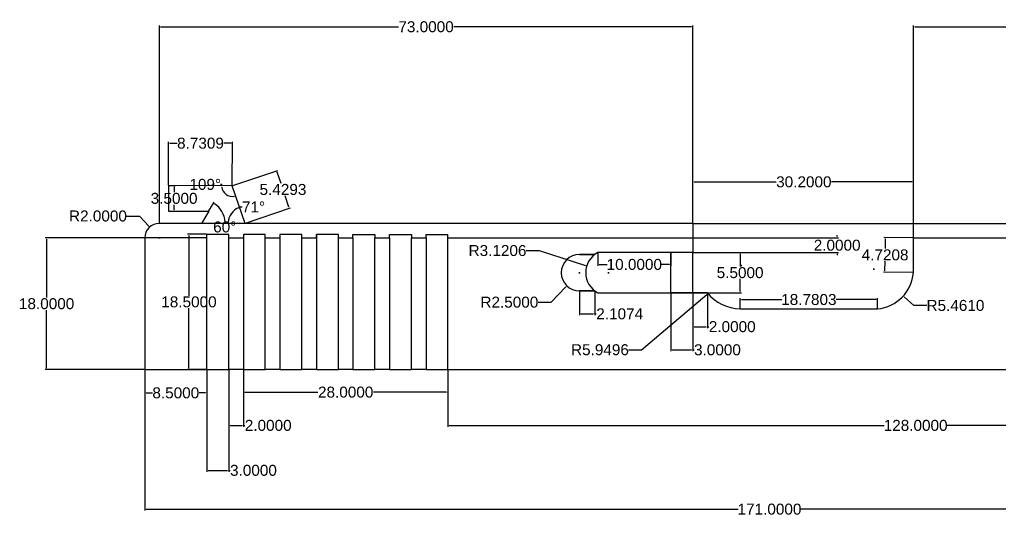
# Model space of a CAD drawing. Header units: inches. Extents: x 69 to 282, y 22 to 90.
# Drawn here: x 69.1 to 203.2, y 21.6 to 89.6 of the extents above; entities that cross this region are included whole.
import ezdxf

# ---------------------------------------------------------------- set-up
doc = ezdxf.new("R2010")
doc.units = ezdxf.units.IN
doc.header["$MEASUREMENT"] = 0
for name, color, linetype in [('Layer3', 160, 'Continuous'), ('Mesurements', 254, 'Continuous'), ('Slide', 150, 'Continuous')]:
    doc.layers.add(name, color=color, linetype=linetype)
doc.styles.get("Standard").update_dxf_attribs({"font": 'arial.ttf'})
doc.dimstyles.get("Standard").update_dxf_attribs({"dimtxt": 1.5, "dimasz": 0.18, "dimexe": 0.18, "dimexo": 0.0625, "dimgap": 0.09, "dimtad": 0, "dimtih": 1, "dimtoh": 1, "dimdec": 4, "dimzin": 0, "dimdsep": 46, "dimtxsty": 'Standard', "dimcen": 0.09, "dimadec": 0, "dimazin": 0, "dimtfac": 1, "dimtdec": 4, "dimtofl": 0, "dimtmove": 0, "dimatfit": 3, "dimfxl": 1, "dimtolj": 1, "dimtzin": 0, "dimarcsym": 0})

# ---------------------------------------------------------------- blocks, each defined once
blk = doc.blocks.new('*D46')
at = {"layer": 'Defpoints', "color": 0, "transparency": 16777216}
for p in [(86.21, 41.71), (257.21, 41.71), (257.21, 22.6)]:
    blk.add_point(p, dxfattribs=at)
at = {"layer": 'Mesurements', "color": 0, "lineweight": -2, "transparency": 16777216}
for p, q in [((86.21, 41.64), (86.21, 22.42)), ((257.21, 41.64), (257.21, 22.42)), ((86.39, 22.6), (167.42, 22.6)), ((257.03, 22.6), (176.01, 22.6))]:
    blk.add_line(p, q, dxfattribs=at)
at = {"layer": 'Mesurements', "color": 0, "transparency": 16777216}
for points in [[(86.39, 22.63), (86.39, 22.57), (86.21, 22.6)], [(257.03, 22.63), (257.03, 22.57), (257.21, 22.6)]]:
    blk.add_solid(points, dxfattribs=at)
at = {"layer": 'Mesurements', "color": 0, "transparency": 16777216, "insert": (171.71, 22.6), "char_height": 1.5, "attachment_point": 5}
blk.add_mtext('\\A1;171.0000', dxfattribs=at)
blk = doc.blocks.new('*D47')
at = {"layer": 'Defpoints', "color": 0, "transparency": 16777216}
for p in [(86.21, 59.71), (72.78, 41.71), (86.21, 41.71)]:
    blk.add_point(p, dxfattribs=at)
at = {"layer": 'Mesurements', "color": 0, "lineweight": -2, "transparency": 16777216}
for p, q in [((86.15, 59.71), (72.6, 59.71)), ((72.78, 59.53), (72.78, 51.56)), ((72.78, 41.89), (72.78, 49.85)), ((86.15, 41.71), (72.6, 41.71))]:
    blk.add_line(p, q, dxfattribs=at)
at = {"layer": 'Mesurements', "color": 0, "transparency": 16777216}
for points in [[(72.75, 59.53), (72.81, 59.53), (72.78, 59.71)], [(72.75, 41.89), (72.81, 41.89), (72.78, 41.71)]]:
    blk.add_solid(points, dxfattribs=at)
at = {"layer": 'Mesurements', "color": 0, "transparency": 16777216, "insert": (72.78, 50.71), "char_height": 1.5, "attachment_point": 5}
blk.add_mtext('\\A1;18.0000', dxfattribs=at)
blk = doc.blocks.new('*D48')
at = {"layer": 'Defpoints', "color": 0, "transparency": 16777216}
for p in [(94.71, 60.21), (92.26, 41.71), (94.71, 41.71)]:
    blk.add_point(p, dxfattribs=at)
at = {"layer": 'Mesurements', "color": 0, "lineweight": -2, "transparency": 16777216}
for p, q in [((94.65, 60.21), (92.08, 60.21)), ((92.26, 60.03), (92.26, 51.81)), ((92.26, 41.89), (92.26, 50.1)), ((94.65, 41.71), (92.08, 41.71))]:
    blk.add_line(p, q, dxfattribs=at)
at = {"layer": 'Mesurements', "color": 0, "transparency": 16777216}
for points in [[(92.23, 60.03), (92.29, 60.03), (92.26, 60.21)], [(92.23, 41.89), (92.29, 41.89), (92.26, 41.71)]]:
    blk.add_solid(points, dxfattribs=at)
at = {"layer": 'Mesurements', "color": 0, "transparency": 16777216, "insert": (92.26, 50.96), "char_height": 1.5, "attachment_point": 5}
blk.add_mtext('\\A1;18.5000', dxfattribs=at)
blk = doc.blocks.new('*D49')
at = {"layer": 'Defpoints', "color": 0, "transparency": 16777216}
for p in [(86.21, 41.71), (94.71, 41.71), (94.71, 38.51)]:
    blk.add_point(p, dxfattribs=at)
at = {"layer": 'Mesurements', "color": 0, "lineweight": -2, "transparency": 16777216}
for p, q in [((86.21, 41.64), (86.21, 38.33)), ((94.71, 41.64), (94.71, 38.33)), ((86.39, 38.51), (87.26, 38.51)), ((94.53, 38.51), (93.66, 38.51))]:
    blk.add_line(p, q, dxfattribs=at)
at = {"layer": 'Mesurements', "color": 0, "transparency": 16777216}
for points in [[(86.39, 38.54), (86.39, 38.48), (86.21, 38.51)], [(94.53, 38.54), (94.53, 38.48), (94.71, 38.51)]]:
    blk.add_solid(points, dxfattribs=at)
at = {"layer": 'Mesurements', "color": 0, "transparency": 16777216, "insert": (90.46, 38.51), "char_height": 1.5, "attachment_point": 5}
blk.add_mtext('\\A1;8.5000', dxfattribs=at)
blk = doc.blocks.new('*D50')
at = {"layer": 'Defpoints', "color": 0, "transparency": 16777216}
for p in [(94.71, 41.71), (97.71, 41.71), (97.71, 27.91)]:
    blk.add_point(p, dxfattribs=at)
at = {"layer": 'Mesurements', "color": 0, "lineweight": -2, "transparency": 16777216}
for p, q in [((94.71, 41.64), (94.71, 27.73)), ((97.71, 41.64), (97.71, 27.73)), ((94.89, 27.91), (97.53, 27.91)), ((97.71, 27.91), (97.89, 27.91))]:
    blk.add_line(p, q, dxfattribs=at)
at = {"layer": 'Mesurements', "color": 0, "transparency": 16777216}
for points in [[(94.89, 27.94), (94.89, 27.88), (94.71, 27.91)], [(97.53, 27.94), (97.53, 27.88), (97.71, 27.91)]]:
    blk.add_solid(points, dxfattribs=at)
at = {"layer": 'Mesurements', "color": 0, "transparency": 16777216, "insert": (101.09, 27.91), "char_height": 1.5, "attachment_point": 5}
blk.add_mtext('\\A1;3.0000', dxfattribs=at)
blk = doc.blocks.new('*D51')
at = {"layer": 'Defpoints', "color": 0, "transparency": 16777216}
for p in [(97.71, 41.71), (99.71, 41.71), (99.71, 34.06)]:
    blk.add_point(p, dxfattribs=at)
at = {"layer": 'Mesurements', "color": 0, "lineweight": -2, "transparency": 16777216}
for p, q in [((97.71, 41.64), (97.71, 33.88)), ((99.71, 41.64), (99.71, 33.88)), ((97.89, 34.06), (99.53, 34.06)), ((99.71, 34.06), (99.89, 34.06))]:
    blk.add_line(p, q, dxfattribs=at)
at = {"layer": 'Mesurements', "color": 0, "transparency": 16777216}
for points in [[(97.89, 34.09), (97.89, 34.03), (97.71, 34.06)], [(99.53, 34.09), (99.53, 34.03), (99.71, 34.06)]]:
    blk.add_solid(points, dxfattribs=at)
at = {"layer": 'Mesurements', "color": 0, "transparency": 16777216, "insert": (103.11, 34.06), "char_height": 1.5, "attachment_point": 5}
blk.add_mtext('\\A1;2.0000', dxfattribs=at)
blk = doc.blocks.new('*D52')
at = {"layer": 'Defpoints', "color": 0, "transparency": 16777216}
for p in [(99.71, 41.71), (127.71, 41.71), (127.71, 38.61)]:
    blk.add_point(p, dxfattribs=at)
at = {"layer": 'Mesurements', "color": 0, "lineweight": -2, "transparency": 16777216}
for p, q in [((99.71, 41.64), (99.71, 38.43)), ((127.71, 41.64), (127.71, 38.43)), ((99.89, 38.61), (109.92, 38.61)), ((127.53, 38.61), (117.51, 38.61))]:
    blk.add_line(p, q, dxfattribs=at)
at = {"layer": 'Mesurements', "color": 0, "transparency": 16777216}
for points in [[(99.89, 38.64), (99.89, 38.58), (99.71, 38.61)], [(127.53, 38.64), (127.53, 38.58), (127.71, 38.61)]]:
    blk.add_solid(points, dxfattribs=at)
at = {"layer": 'Mesurements', "color": 0, "transparency": 16777216, "insert": (113.71, 38.61), "char_height": 1.5, "attachment_point": 5}
blk.add_mtext('\\A1;28.0000', dxfattribs=at)
blk = doc.blocks.new('*D53')
at = {"layer": 'Defpoints', "color": 0, "transparency": 16777216}
for p in [(127.71, 41.71), (255.71, 41.71), (255.71, 34.06)]:
    blk.add_point(p, dxfattribs=at)
at = {"layer": 'Mesurements', "color": 0, "lineweight": -2, "transparency": 16777216}
for p, q in [((127.71, 41.64), (127.71, 33.88)), ((255.71, 41.64), (255.71, 33.88)), ((127.89, 34.06), (187.42, 34.06)), ((255.53, 34.06), (196.01, 34.06))]:
    blk.add_line(p, q, dxfattribs=at)
at = {"layer": 'Mesurements', "color": 0, "transparency": 16777216}
for points in [[(127.89, 34.09), (127.89, 34.03), (127.71, 34.06)], [(255.53, 34.09), (255.53, 34.03), (255.71, 34.06)]]:
    blk.add_solid(points, dxfattribs=at)
at = {"layer": 'Mesurements', "color": 0, "transparency": 16777216, "insert": (191.71, 34.06), "char_height": 1.5, "attachment_point": 5}
blk.add_mtext('\\A1;128.0000', dxfattribs=at)
blk = doc.blocks.new('*D54')
at = {"layer": 'Defpoints', "color": 0, "transparency": 16777216}
for p in [(86.87, 61.19), (88.21, 59.71)]:
    blk.add_point(p, dxfattribs=at)
at = {"layer": 'Mesurements', "color": 0, "lineweight": -2, "transparency": 16777216}
for p, q in [((83.73, 62.71), (85.51, 62.71)), ((85.51, 62.71), (86.75, 61.33)), ((88.12, 59.71), (88.3, 59.71)), ((88.21, 59.62), (88.21, 59.8))]:
    blk.add_line(p, q, dxfattribs=at)
at = {"layer": 'Mesurements', "color": 0, "transparency": 16777216}
blk.add_solid([(86.78, 61.35), (86.73, 61.31), (86.87, 61.19)], dxfattribs=at)
at = {"layer": 'Mesurements', "color": 0, "transparency": 16777216, "insert": (79.81, 62.71), "char_height": 1.5, "attachment_point": 5}
blk.add_mtext('\\A1;R2.0000', dxfattribs=at)
blk = doc.blocks.new('*D58')
at = {"layer": 'Defpoints', "color": 0, "transparency": 16777216}
for p in [(161.21, 88.6), (88.21, 61.71), (161.21, 61.71)]:
    blk.add_point(p, dxfattribs=at)
at = {"layer": 'Mesurements', "color": 0, "lineweight": -2, "transparency": 16777216}
for p, q in [((88.21, 61.77), (88.21, 88.78)), ((88.39, 88.6), (120.93, 88.6)), ((161.03, 88.6), (128.49, 88.6)), ((161.21, 61.77), (161.21, 88.78))]:
    blk.add_line(p, q, dxfattribs=at)
at = {"layer": 'Mesurements', "color": 0, "transparency": 16777216}
for points in [[(88.39, 88.63), (88.39, 88.57), (88.21, 88.6)], [(161.03, 88.63), (161.03, 88.57), (161.21, 88.6)]]:
    blk.add_solid(points, dxfattribs=at)
at = {"layer": 'Mesurements', "color": 0, "transparency": 16777216, "insert": (124.71, 88.6), "char_height": 1.5, "attachment_point": 5}
blk.add_mtext('\\A1;73.0000', dxfattribs=at)
blk = doc.blocks.new('*D59')
at = {"layer": 'Defpoints', "color": 0, "transparency": 16777216}
for p in [(191.41, 67.38), (161.21, 61.71), (191.41, 61.71)]:
    blk.add_point(p, dxfattribs=at)
at = {"layer": 'Mesurements', "color": 0, "lineweight": -2, "transparency": 16777216}
for p, q in [((161.21, 61.77), (161.21, 67.56)), ((161.39, 67.38), (172.63, 67.38)), ((191.23, 67.38), (180.2, 67.38)), ((191.41, 61.77), (191.41, 67.56))]:
    blk.add_line(p, q, dxfattribs=at)
at = {"layer": 'Mesurements', "color": 0, "transparency": 16777216}
for points in [[(161.39, 67.41), (161.39, 67.35), (161.21, 67.38)], [(191.23, 67.41), (191.23, 67.35), (191.41, 67.38)]]:
    blk.add_solid(points, dxfattribs=at)
at = {"layer": 'Mesurements', "color": 0, "transparency": 16777216, "insert": (176.41, 67.38), "char_height": 1.5, "attachment_point": 5}
blk.add_mtext('\\A1;30.2000', dxfattribs=at)
blk = doc.blocks.new('*D60')
at = {"layer": 'Defpoints', "color": 0, "transparency": 16777216}
for p in [(255.21, 88.6), (191.41, 61.71), (255.21, 61.71)]:
    blk.add_point(p, dxfattribs=at)
at = {"layer": 'Mesurements', "color": 0, "lineweight": -2, "transparency": 16777216}
for p, q in [((191.41, 61.77), (191.41, 88.78)), ((191.59, 88.6), (219.52, 88.6)), ((255.03, 88.6), (227.1, 88.6)), ((255.21, 61.77), (255.21, 88.78))]:
    blk.add_line(p, q, dxfattribs=at)
at = {"layer": 'Mesurements', "color": 0, "transparency": 16777216}
for points in [[(191.59, 88.63), (191.59, 88.57), (191.41, 88.6)], [(255.03, 88.63), (255.03, 88.57), (255.21, 88.6)]]:
    blk.add_solid(points, dxfattribs=at)
at = {"layer": 'Mesurements', "color": 0, "transparency": 16777216, "insert": (223.31, 88.6), "char_height": 1.5, "attachment_point": 5}
blk.add_mtext('\\A1;63.8000', dxfattribs=at)
blk = doc.blocks.new('*D64')
at = {"layer": 'Defpoints', "color": 0, "transparency": 16777216}
for p in [(89.46, 66.87), (89.46, 63.37), (90.23, 63.37)]:
    blk.add_point(p, dxfattribs=at)
at = {"layer": 'Mesurements', "color": 0, "lineweight": -2, "transparency": 16777216}
for p, q in [((89.52, 66.87), (90.41, 66.87)), ((90.23, 66.69), (90.23, 65.98)), ((89.52, 63.37), (90.41, 63.37)), ((90.23, 63.55), (90.23, 64.26))]:
    blk.add_line(p, q, dxfattribs=at)
at = {"layer": 'Mesurements', "color": 0, "transparency": 16777216}
for points in [[(90.2, 66.69), (90.26, 66.69), (90.23, 66.87)], [(90.2, 63.55), (90.26, 63.55), (90.23, 63.37)]]:
    blk.add_solid(points, dxfattribs=at)
at = {"layer": 'Mesurements', "color": 0, "transparency": 16777216, "insert": (90.23, 65.12), "char_height": 1.5, "attachment_point": 5}
blk.add_mtext('\\A1;3.5000', dxfattribs=at)
blk = doc.blocks.new('*D65')
at = {"layer": 'Defpoints', "color": 0, "transparency": 16777216}
for p in [(98.21, 72.66), (89.46, 66.87), (98.19, 66.85)]:
    blk.add_point(p, dxfattribs=at)
at = {"layer": 'Mesurements', "color": 0, "lineweight": -2, "transparency": 16777216}
for p, q in [((89.46, 66.93), (89.48, 72.87)), ((89.66, 72.69), (90.64, 72.68)), ((98.03, 72.66), (97.05, 72.67)), ((98.19, 66.91), (98.21, 72.84))]:
    blk.add_line(p, q, dxfattribs=at)
at = {"layer": 'Mesurements', "color": 0, "transparency": 16777216}
for points in [[(89.66, 72.72), (89.66, 72.66), (89.48, 72.69)], [(98.03, 72.69), (98.03, 72.63), (98.21, 72.66)]]:
    blk.add_solid(points, dxfattribs=at)
at = {"layer": 'Mesurements', "color": 0, "transparency": 16777216, "insert": (93.84, 72.67), "char_height": 1.5, "attachment_point": 5}
blk.add_mtext('\\A1;8.7309', dxfattribs=at)
blk = doc.blocks.new('*D66')
at = {"layer": 'Defpoints', "color": 0, "transparency": 16777216}
for p in [(104.26, 68.91), (98.19, 66.85), (99.94, 61.71)]:
    blk.add_point(p, dxfattribs=at)
at = {"layer": 'Mesurements', "color": 0, "lineweight": -2, "transparency": 16777216}
for p, q in [((98.25, 66.87), (104.43, 68.96)), ((104.31, 68.74), (104.84, 67.19)), ((105.94, 63.94), (105.42, 65.48)), ((100, 61.73), (106.17, 63.82))]:
    blk.add_line(p, q, dxfattribs=at)
at = {"layer": 'Mesurements', "color": 0, "transparency": 16777216}
for points in [[(104.34, 68.75), (104.29, 68.73), (104.26, 68.91)], [(105.97, 63.95), (105.92, 63.93), (106, 63.77)]]:
    blk.add_solid(points, dxfattribs=at)
at = {"layer": 'Mesurements', "color": 0, "transparency": 16777216, "insert": (105.13, 66.34), "char_height": 1.5, "attachment_point": 5}
blk.add_mtext('\\A1;5.4293', dxfattribs=at)
blk = doc.blocks.new('*D67')
at = {"layer": 'Defpoints', "color": 0, "transparency": 16777216}
for p in [(148.21, 57.71), (158.21, 57.71), (148.21, 56.08)]:
    blk.add_point(p, dxfattribs=at)
at = {"layer": 'Mesurements', "color": 0, "lineweight": -2, "transparency": 16777216}
for p, q in [((148.21, 57.64), (148.21, 55.9)), ((158.21, 57.64), (158.21, 55.9)), ((148.39, 56.08), (149.5, 56.08)), ((158.03, 56.08), (156.92, 56.08))]:
    blk.add_line(p, q, dxfattribs=at)
at = {"layer": 'Mesurements', "color": 0, "transparency": 16777216}
for points in [[(148.39, 56.11), (148.39, 56.05), (148.21, 56.08)], [(158.03, 56.11), (158.03, 56.05), (158.21, 56.08)]]:
    blk.add_solid(points, dxfattribs=at)
at = {"layer": 'Mesurements', "color": 0, "transparency": 16777216, "insert": (153.21, 56.08), "char_height": 1.5, "attachment_point": 5}
blk.add_mtext('\\A1;10.0000', dxfattribs=at)
blk = doc.blocks.new('*D68')
at = {"layer": 'Defpoints', "color": 0, "transparency": 16777216}
for p in [(158.21, 52.21), (161.21, 52.21), (161.21, 44.4)]:
    blk.add_point(p, dxfattribs=at)
at = {"layer": 'Mesurements', "color": 0, "lineweight": -2, "transparency": 16777216}
for p, q in [((158.21, 52.14), (158.21, 44.22)), ((161.21, 52.14), (161.21, 44.22)), ((158.39, 44.4), (161.03, 44.4)), ((161.21, 44.4), (161.39, 44.4))]:
    blk.add_line(p, q, dxfattribs=at)
at = {"layer": 'Mesurements', "color": 0, "transparency": 16777216}
for points in [[(158.39, 44.43), (158.39, 44.37), (158.21, 44.4)], [(161.03, 44.43), (161.03, 44.37), (161.21, 44.4)]]:
    blk.add_solid(points, dxfattribs=at)
at = {"layer": 'Mesurements', "color": 0, "transparency": 16777216, "insert": (164.59, 44.4), "char_height": 1.5, "attachment_point": 5}
blk.add_mtext('\\A1;3.0000', dxfattribs=at)
blk = doc.blocks.new('*D69')
at = {"layer": 'Defpoints', "color": 0, "transparency": 16777216}
for p in [(146.71, 55.9), (149.69, 54.96)]:
    blk.add_point(p, dxfattribs=at)
at = {"layer": 'Mesurements', "color": 0, "lineweight": -2, "transparency": 16777216}
for p, q in [((138.41, 57.98), (140.19, 57.98)), ((140.19, 57.98), (146.54, 55.96)), ((149.69, 54.87), (149.69, 55.05)), ((149.6, 54.96), (149.78, 54.96))]:
    blk.add_line(p, q, dxfattribs=at)
at = {"layer": 'Mesurements', "color": 0, "transparency": 16777216}
blk.add_solid([(146.55, 55.99), (146.53, 55.93), (146.71, 55.9)], dxfattribs=at)
at = {"layer": 'Mesurements', "color": 0, "transparency": 16777216, "insert": (134.49, 57.98), "char_height": 1.5, "attachment_point": 5}
blk.add_mtext('\\A1;R3.1206', dxfattribs=at)
blk = doc.blocks.new('*D70')
at = {"layer": 'Defpoints', "color": 0, "transparency": 16777216}
for p in [(145.71, 54.96), (143.97, 53.16)]:
    blk.add_point(p, dxfattribs=at)
at = {"layer": 'Mesurements', "color": 0, "lineweight": -2, "transparency": 16777216}
for p, q in [((145.71, 54.87), (145.71, 55.05)), ((145.62, 54.96), (145.8, 54.96)), ((141.81, 50.92), (143.85, 53.03)), ((140.03, 50.92), (141.81, 50.92))]:
    blk.add_line(p, q, dxfattribs=at)
at = {"layer": 'Mesurements', "color": 0, "transparency": 16777216}
blk.add_solid([(143.83, 53.05), (143.87, 53.01), (143.97, 53.16)], dxfattribs=at)
at = {"layer": 'Mesurements', "color": 0, "transparency": 16777216, "insert": (136.11, 50.92), "char_height": 1.5, "attachment_point": 5}
blk.add_mtext('\\A1;R2.5000', dxfattribs=at)
blk = doc.blocks.new('*D71')
at = {"layer": 'Defpoints', "color": 0, "transparency": 16777216}
for p in [(145.71, 52.46), (147.82, 52.46), (147.82, 49.32)]:
    blk.add_point(p, dxfattribs=at)
at = {"layer": 'Mesurements', "color": 0, "lineweight": -2, "transparency": 16777216}
for p, q in [((145.71, 52.39), (145.71, 49.14)), ((147.82, 52.39), (147.82, 49.14)), ((145.89, 49.32), (147.64, 49.32)), ((147.82, 49.32), (148, 49.32))]:
    blk.add_line(p, q, dxfattribs=at)
at = {"layer": 'Mesurements', "color": 0, "transparency": 16777216}
for points in [[(145.89, 49.35), (145.89, 49.29), (145.71, 49.32)], [(147.64, 49.35), (147.64, 49.29), (147.82, 49.32)]]:
    blk.add_solid(points, dxfattribs=at)
at = {"layer": 'Mesurements', "color": 0, "transparency": 16777216, "insert": (151.21, 49.32), "char_height": 1.5, "attachment_point": 5}
blk.add_mtext('\\A1;2.1074', dxfattribs=at)
blk = doc.blocks.new('*D72')
at = {"layer": 'Defpoints', "color": 0, "transparency": 16777216}
for p in [(161.21, 57.71), (161.21, 52.21), (167.69, 52.21)]:
    blk.add_point(p, dxfattribs=at)
at = {"layer": 'Mesurements', "color": 0, "lineweight": -2, "transparency": 16777216}
for p, q in [((161.27, 57.71), (167.87, 57.71)), ((167.69, 57.53), (167.69, 55.81)), ((167.69, 52.39), (167.69, 54.1)), ((161.27, 52.21), (167.87, 52.21))]:
    blk.add_line(p, q, dxfattribs=at)
at = {"layer": 'Mesurements', "color": 0, "transparency": 16777216}
for points in [[(167.66, 57.53), (167.72, 57.53), (167.69, 57.71)], [(167.66, 52.39), (167.72, 52.39), (167.69, 52.21)]]:
    blk.add_solid(points, dxfattribs=at)
at = {"layer": 'Mesurements', "color": 0, "transparency": 16777216, "insert": (167.69, 54.96), "char_height": 1.5, "attachment_point": 5}
blk.add_mtext('\\A1;5.5000', dxfattribs=at)
blk = doc.blocks.new('*D73')
at = {"layer": 'Defpoints', "color": 0, "transparency": 16777216}
for p in [(161.21, 52.21), (163.21, 52.21), (163.21, 47.57)]:
    blk.add_point(p, dxfattribs=at)
at = {"layer": 'Mesurements', "color": 0, "lineweight": -2, "transparency": 16777216}
for p, q in [((161.21, 52.14), (161.21, 47.39)), ((163.21, 52.14), (163.21, 47.39)), ((161.39, 47.57), (163.03, 47.57)), ((163.21, 47.57), (163.39, 47.57))]:
    blk.add_line(p, q, dxfattribs=at)
at = {"layer": 'Mesurements', "color": 0, "transparency": 16777216}
for points in [[(161.39, 47.6), (161.39, 47.54), (161.21, 47.57)], [(163.03, 47.6), (163.03, 47.54), (163.21, 47.57)]]:
    blk.add_solid(points, dxfattribs=at)
at = {"layer": 'Mesurements', "color": 0, "transparency": 16777216, "insert": (166.61, 47.57), "char_height": 1.5, "attachment_point": 5}
blk.add_mtext('\\A1;2.0000', dxfattribs=at)
blk = doc.blocks.new('*D74')
at = {"layer": 'Defpoints', "color": 0, "transparency": 16777216}
for p in [(167.83, 55.95), (163.29, 52.11)]:
    blk.add_point(p, dxfattribs=at)
at = {"layer": 'Mesurements', "color": 0, "lineweight": -2, "transparency": 16777216}
for p, q in [((167.74, 55.95), (167.92, 55.95)), ((167.83, 55.86), (167.83, 56.04)), ((154.21, 44.41), (163.15, 51.99)), ((152.43, 44.41), (154.21, 44.41))]:
    blk.add_line(p, q, dxfattribs=at)
at = {"layer": 'Mesurements', "color": 0, "transparency": 16777216}
blk.add_solid([(163.14, 52.02), (163.17, 51.97), (163.29, 52.11)], dxfattribs=at)
at = {"layer": 'Mesurements', "color": 0, "transparency": 16777216, "insert": (148.51, 44.41), "char_height": 1.5, "attachment_point": 5}
blk.add_mtext('\\A1;R5.9496', dxfattribs=at)
blk = doc.blocks.new('*D75')
at = {"layer": 'Defpoints', "color": 0, "transparency": 16777216}
for p in [(186.49, 51.28), (167.71, 50.01), (186.49, 50.01)]:
    blk.add_point(p, dxfattribs=at)
at = {"layer": 'Mesurements', "color": 0, "lineweight": -2, "transparency": 16777216}
for p, q in [((167.71, 50.07), (167.71, 51.46)), ((167.89, 51.28), (173.39, 51.28)), ((186.31, 51.28), (180.82, 51.28)), ((186.49, 50.07), (186.49, 51.46))]:
    blk.add_line(p, q, dxfattribs=at)
at = {"layer": 'Mesurements', "color": 0, "transparency": 16777216}
for points in [[(167.89, 51.31), (167.89, 51.25), (167.71, 51.28)], [(186.31, 51.31), (186.31, 51.25), (186.49, 51.28)]]:
    blk.add_solid(points, dxfattribs=at)
at = {"layer": 'Mesurements', "color": 0, "transparency": 16777216, "insert": (177.1, 51.28), "char_height": 1.5, "attachment_point": 5}
blk.add_mtext('\\A1;18.7803', dxfattribs=at)
blk = doc.blocks.new('*D76')
at = {"layer": 'Defpoints', "color": 0, "transparency": 16777216}
for p in [(185.97, 55.44), (190.02, 51.78)]:
    blk.add_point(p, dxfattribs=at)
at = {"layer": 'Mesurements', "color": 0, "lineweight": -2, "transparency": 16777216}
for p, q in [((185.88, 55.44), (186.06, 55.44)), ((185.97, 55.35), (185.97, 55.53)), ((191.47, 50.47), (190.15, 51.66)), ((193.24, 50.47), (191.47, 50.47))]:
    blk.add_line(p, q, dxfattribs=at)
at = {"layer": 'Mesurements', "color": 0, "transparency": 16777216}
blk.add_solid([(190.17, 51.68), (190.13, 51.64), (190.02, 51.78)], dxfattribs=at)
at = {"layer": 'Mesurements', "color": 0, "transparency": 16777216, "insert": (197.16, 50.47), "char_height": 1.5, "attachment_point": 5}
blk.add_mtext('\\A1;R5.4610', dxfattribs=at)
blk = doc.blocks.new('*D77')
at = {"layer": 'Defpoints', "color": 0, "transparency": 16777216}
for p in [(191.47, 59.71), (187.5, 55.03), (191.41, 54.99)]:
    blk.add_point(p, dxfattribs=at)
at = {"layer": 'Mesurements', "color": 0, "lineweight": -2, "transparency": 16777216}
for p, q in [((191.41, 59.71), (187.37, 59.76)), ((187.55, 59.57), (187.54, 58.25)), ((187.5, 55.21), (187.52, 56.54)), ((191.35, 54.99), (187.32, 55.03))]:
    blk.add_line(p, q, dxfattribs=at)
at = {"layer": 'Mesurements', "color": 0, "transparency": 16777216}
for points in [[(187.52, 59.57), (187.58, 59.57), (187.55, 59.75)], [(187.47, 55.21), (187.53, 55.21), (187.5, 55.03)]]:
    blk.add_solid(points, dxfattribs=at)
at = {"layer": 'Mesurements', "color": 0, "transparency": 16777216, "insert": (187.53, 57.39), "char_height": 1.5, "attachment_point": 5}
blk.add_mtext('\\A1;4.7208', dxfattribs=at)
blk = doc.blocks.new('*D82')
at = {"layer": 'Defpoints', "color": 0, "transparency": 16777216}
for p in [(161.21, 59.71), (161.21, 57.71), (180.97, 57.71)]:
    blk.add_point(p, dxfattribs=at)
at = {"layer": 'Mesurements', "color": 0, "lineweight": -2, "transparency": 16777216}
for p, q in [((161.27, 59.71), (181.15, 59.71)), ((180.97, 59.89), (180.97, 60.07)), ((161.27, 57.71), (181.15, 57.71)), ((180.97, 57.53), (180.97, 57.35))]:
    blk.add_line(p, q, dxfattribs=at)
at = {"layer": 'Mesurements', "color": 0, "transparency": 16777216}
for points in [[(180.94, 59.89), (181, 59.89), (180.97, 59.71)], [(180.94, 57.53), (181, 57.53), (180.97, 57.71)]]:
    blk.add_solid(points, dxfattribs=at)
at = {"layer": 'Mesurements', "color": 0, "transparency": 16777216, "insert": (180.97, 58.71), "char_height": 1.5, "attachment_point": 5}
blk.add_mtext('\\A1;2.0000', dxfattribs=at)
blk = doc.blocks.new('*D85')
at = {"layer": 'Defpoints', "color": 0, "transparency": 16777216}
for p in [(94.96, 63.37), (96.45, 63.76), (88.21, 61.71), (94, 61.71), (161.21, 61.71)]:
    blk.add_point(p, dxfattribs=at)
at = {"layer": 'Mesurements', "color": 0, "lineweight": -2, "transparency": 16777216}
blk.add_line((94.99, 63.43), (95.69, 64.63), dxfattribs=at)
blk.add_arc((94, 61.71), 3.2, 3.2244, 56.7756, dxfattribs=at)
at = {"layer": 'Mesurements', "color": 0, "transparency": 16777216}
for points in [[(95.74, 64.36), (95.77, 64.41), (95.6, 64.48)], [(97.22, 61.89), (97.16, 61.89), (97.2, 61.71)]]:
    blk.add_solid(points, dxfattribs=at)
at = {"layer": 'Mesurements', "color": 0, "transparency": 16777216, "insert": (97.16, 61.21), "char_height": 1.5, "attachment_point": 5}
blk.add_mtext('\\A1;60°', dxfattribs=at)
blk = doc.blocks.new('*D86')
at = {"layer": 'Defpoints', "color": 0, "transparency": 16777216}
for p in [(89.46, 66.87), (98.19, 66.85), (98.19, 66.85), (97.75, 65.45), (99.94, 61.71)]:
    blk.add_point(p, dxfattribs=at)
at = {"layer": 'Mesurements', "color": 0, "lineweight": -2, "transparency": 16777216}
blk.add_line((96.74, 67.03), (96.56, 67.03), dxfattribs=at)
for start, end in [(172.7743, 179.8403), (186.9062, 281.6971)]:
    blk.add_arc((98.19, 66.85), 1.46, start, end, dxfattribs=at)
at = {"layer": 'Mesurements', "color": 0, "transparency": 16777216}
for points in [[(96.71, 66.67), (96.77, 66.67), (96.73, 66.85)], [(98.48, 65.45), (98.5, 65.39), (98.66, 65.46)]]:
    blk.add_solid(points, dxfattribs=at)
at = {"layer": 'Mesurements', "color": 0, "transparency": 16777216, "insert": (94.49, 67.03), "char_height": 1.5, "attachment_point": 5}
blk.add_mtext('\\A1;109°', dxfattribs=at)
blk = doc.blocks.new('*D87')
at = {"layer": 'Defpoints', "color": 0, "transparency": 16777216}
for p in [(98.19, 66.85), (88.21, 61.71), (97.82, 62.64), (99.94, 61.71), (161.21, 61.71)]:
    blk.add_point(p, dxfattribs=at)
at = {"layer": 'Mesurements', "color": 0, "lineweight": -2, "transparency": 16777216}
blk.add_line((99.37, 63.95), (99.55, 63.95), dxfattribs=at)
for start, end in [(113.2257, 175.5374), (104.3004, 108.7631)]:
    blk.add_arc((99.94, 61.71), 2.31, start, end, dxfattribs=at)
at = {"layer": 'Mesurements', "color": 0, "transparency": 16777216}
for points in [[(99.02, 63.86), (99.04, 63.8), (99.2, 63.9)], [(97.66, 61.88), (97.6, 61.89), (97.63, 61.71)]]:
    blk.add_solid(points, dxfattribs=at)
at = {"layer": 'Mesurements', "color": 0, "transparency": 16777216, "insert": (101.1, 63.95), "char_height": 1.5, "attachment_point": 5}
blk.add_mtext('\\A1;71°', dxfattribs=at)

msp = doc.modelspace()

# ---------------------------------------------------------------- linework, layer by layer
at = {"layer": 'Layer3', "lineweight": 60}
msp.add_line((127.71168, 59.70629), (127.71168, 59.70629), dxfattribs=at)
msp.add_line((127.71168, 59.70629), (127.71168, 59.70629), dxfattribs=at)
at = {"layer": 'Slide'}
for p, q in [((98.19257, 66.84701), (89.46168, 66.87135)), ((89.46168, 66.87135), (89.46168, 63.37135)), ((99.93892, 61.70629), (98.19257, 66.84701)), ((89.46168, 63.37135), (94.96168, 63.37135)), ((94.96168, 63.37135), (94.00035, 61.70629)), ((161.21168, 61.70629), (88.21168, 61.70629)), ((161.21168, 61.70629), (161.21168, 59.70629)), ((161.21168, 61.70629), (191.41168, 61.70629)), ((191.41168, 61.70629), (255.2121, 61.70629)), ((191.41168, 59.00629), (191.41168, 61.70629)), ((94.71168, 59.70629), (86.21168, 59.70629)), ((86.21168, 59.70629), (86.21168, 41.70629)), ((94.71168, 41.70629), (94.71168, 60.20629)), ((97.71168, 60.20629), (94.71168, 60.20629)), ((97.71168, 59.70629), (97.71168, 60.20629)), ((97.71168, 41.70629), (97.71168, 59.70629)), ((97.71168, 59.70629), (99.71168, 59.70629)), ((102.71168, 60.20629), (99.71168, 60.20629)), ((99.71168, 60.20629), (99.71168, 59.70629)), ((99.71168, 59.70629), (99.71168, 41.70629)), ((102.71168, 59.70629), (102.71168, 60.20629)), ((102.71168, 41.70629), (102.71168, 59.70629)), ((102.71168, 59.70629), (104.71168, 59.70629)), ((107.71168, 60.20629), (104.71168, 60.20629)), ((104.71168, 60.20629), (104.71168, 59.70629)), ((104.71168, 59.70629), (104.71168, 41.70629)), ((107.71168, 59.70629), (107.71168, 60.20629)), ((107.71168, 41.70629), (107.71168, 59.70629)), ((107.71168, 59.70629), (109.71168, 59.70629)), ((109.71168, 59.70629), (109.71168, 60.20629)), ((109.71168, 59.70629), (109.71168, 60.20629)), ((109.71168, 60.20629), (109.71168, 59.70629)), ((112.71168, 60.20629), (109.71168, 60.20629)), ((109.71168, 59.70629), (109.71168, 41.70629)), ((112.71168, 59.70629), (112.71168, 60.20629)), ((112.71168, 41.70629), (112.71168, 59.70629)), ((112.71168, 59.70629), (114.71168, 59.70629)), ((114.71168, 59.70629), (114.71168, 60.20629)), ((114.71168, 60.20629), (117.71168, 60.20629)), ((114.71168, 59.70629), (114.71168, 41.70629)), ((117.71168, 60.20629), (117.71168, 59.70629)), ((117.71168, 41.70629), (117.71168, 59.70629)), ((117.71168, 59.70629), (119.71168, 59.70629)), ((119.71168, 59.70629), (119.71168, 60.20629)), ((119.71168, 60.20629), (122.71168, 60.20629)), ((119.71168, 59.70629), (119.71168, 41.70629)), ((122.71168, 60.20629), (122.71168, 59.70629)), ((122.71168, 41.70629), (122.71168, 59.70629)), ((122.71168, 59.70629), (124.71168, 59.70629)), ((124.71168, 59.70629), (124.71168, 60.20629)), ((124.71168, 60.20629), (127.71168, 60.20629)), ((124.71168, 59.70629), (124.71168, 51.70629)), ((127.71168, 59.70629), (127.71168, 60.20629)), ((127.71168, 41.70629), (127.71168, 59.70629)), ((127.71168, 59.70629), (161.21168, 59.70629)), ((161.21168, 59.70629), (161.21168, 57.70629)), ((191.41168, 59.70629), (255.71168, 59.70629)), ((191.41168, 54.98522), (191.41168, 59.00629)), ((160.71168, 57.70629), (148.21168, 57.70629)), ((158.21168, 52.20629), (158.21168, 57.70629)), ((161.21168, 57.70629), (160.71168, 57.70629)), ((161.21168, 52.20629), (161.21168, 57.70629)), ((145.71168, 57.45629), (147.81904, 57.45629)), ((147.81904, 57.45629), (145.71168, 57.45629)), ((145.71168, 52.45629), (147.81904, 52.45629)), ((147.81904, 52.45629), (145.71168, 52.45629)), ((124.71168, 51.70629), (124.71168, 41.70629)), ((148.21168, 52.20629), (163.21168, 52.20629)), ((163.21168, 52.20629), (158.21168, 52.20629)), ((163.21168, 52.20629), (161.21168, 52.20629)), ((167.71168, 50.00629), (186.492, 50.00629)), ((86.21168, 41.70629), (94.71168, 41.70629)), ((94.71168, 41.70629), (97.71168, 41.70629)), ((99.71168, 41.70629), (97.71168, 41.70629)), ((99.71168, 41.70629), (102.71168, 41.70629)), ((104.71168, 41.70629), (102.71168, 41.70629)), ((104.71168, 41.70629), (107.71168, 41.70629)), ((109.71168, 41.70629), (107.71168, 41.70629)), ((109.71168, 41.70629), (112.71168, 41.70629)), ((114.71168, 41.70629), (112.71168, 41.70629)), ((114.71168, 41.70629), (117.71168, 41.70629)), ((119.71168, 41.70629), (117.71168, 41.70629)), ((119.71168, 41.70629), (122.71168, 41.70629)), ((124.71168, 41.70629), (122.71168, 41.70629)), ((124.71168, 41.70629), (127.71168, 41.70629)), ((127.71168, 41.70629), (255.71168, 41.70629))]:
    msp.add_line(p, q, dxfattribs=at)
for centre, radius, start, end in [((88.21168, 59.70629), 2, 90, 180), ((149.68677, 54.95629), 3.12064, 118.2089961, 241.7910039), ((145.71168, 54.95629), 2.5, 90, 270), ((185.96981, 55.44229), 5.46103, 275.4870595, 355.2056886), ((167.832, 55.95468), 5.94961, 219.0518544, 268.841155)]:
    msp.add_arc(centre, radius, start, end, dxfattribs=at)

# ---------------------------------------------------------------- dimensions: what is measured, and where the dimension line sits
at = {"layer": 'Mesurements'}
for base, p1, p2, picture, middle in [((161.21168, 88.60131), (88.21168, 61.70629), (161.21168, 61.70629), '*D58', (124.71168, 88.60131)), ((148.21168, 56.07808), (158.21168, 57.70629), (148.21168, 57.70629), '*D67', (153.21168, 56.07808)), ((147.81904, 49.31731), (145.71168, 52.45629), (147.81904, 52.45629), '*D71', (151.21234, 49.31731)), ((161.21168, 44.40191), (158.21168, 52.20629), (161.21168, 52.20629), '*D68', (164.59218, 44.40191)), ((163.21168, 47.57119), (161.21168, 52.20629), (163.21168, 52.20629), '*D73', (166.60548, 47.57119)), ((186.492, 51.27833), (167.71168, 50.00629), (186.492, 50.00629), '*D75', (177.10184, 51.27833)), ((257.21168, 22.59956), (86.21168, 41.70629), (257.21168, 41.70612), '*D46', (171.71168, 22.59956)), ((94.71168, 38.51055), (86.21168, 41.70629), (94.71168, 41.70629), '*D49', (90.46168, 38.51055)), ((97.71168, 27.91047), (94.71168, 41.70629), (97.71168, 41.70629), '*D50', (101.09218, 27.91047)), ((99.71168, 34.06316), (97.71168, 41.70629), (99.71168, 41.70629), '*D51', (103.10548, 34.06316)), ((255.71168, 34.06316), (127.71168, 41.70629), (255.71168, 41.70629), '*D53', (191.71168, 34.06316))]:
    dim = msp.add_linear_dim(base=base, p1=p1, p2=p2, dimstyle='Standard', dxfattribs=at)
    dim.commit()
    dim.dimension.update_dxf_attribs({"geometry": picture, "text_midpoint": middle})
dim = msp.add_linear_dim(base=(255.2121, 88.60131), p1=(191.41168, 61.70629), p2=(255.2121, 61.70629), text='63.8000', dimstyle='Standard', dxfattribs=at)
dim.commit()
dim.dimension.update_dxf_attribs({"geometry": '*D60', "text_midpoint": (223.31189, 88.60131)})
for p1, p2, distance, picture, middle in [((89.46168, 66.87135), (98.19257, 66.84701), 5.81543, '*D65', (93.84334, 72.67459)), ((99.93892, 61.706286), (98.192572, 66.847011), -6.403379, '*D66', (105.128829, 66.336329)), ((191.46836, 59.70629), (191.41173, 54.98587), -3.91393, '*D77', (187.52639, 57.39303))]:
    dim = msp.add_aligned_dim(p1=p1, p2=p2, distance=distance, dimstyle='Standard', dxfattribs=at)
    dim.commit()
    dim.dimension.update_dxf_attribs({"geometry": picture, "text_midpoint": middle})
for base, line1, line2, picture, middle in [((97.75231, 65.45445), ((99.93892, 61.70629), (98.19257, 66.84701)), ((98.19257, 66.84701), (89.46168, 66.87135)), '*D86', (94.49022, 67.03071)), ((97.82301, 62.63712), ((161.21168, 61.70629), (88.21168, 61.70629)), ((99.93892, 61.70629), (98.19257, 66.84701)), '*D87', (101.10315, 63.94627))]:
    dim = msp.add_angular_dim_2l(base=base, line1=line1, line2=line2, dimstyle='Standard', dxfattribs=at)
    dim.commit()
    dim.dimension.update_dxf_attribs({"geometry": picture, "text_midpoint": middle})
for base, p1, p2, picture, middle in [((191.41168, 67.37606), (161.21168, 61.70629), (191.41168, 61.70629), '*D59', (176.41405, 67.37606)), ((127.71168, 38.61013), (99.71168, 41.70629), (127.71168, 41.70629), '*D52', (113.71168, 38.61013))]:
    dim = msp.add_linear_dim(base=base, p1=p1, p2=p2, dimstyle='Standard', dxfattribs=at)
    dim.commit()
    dim.dimension.update_dxf_attribs({"geometry": picture, "text_midpoint": middle, "dimtype": 160})
for base, p1, p2, picture, middle in [((90.23364, 63.37135), (89.46168, 66.87135), (89.46168, 63.37135), '*D64', (90.23364, 65.12135)), ((72.77597, 41.70629), (86.21168, 59.70629), (86.21168, 41.70629), '*D47', (72.77597, 50.70629)), ((92.25898, 41.70629), (94.71168, 60.20629), (94.71168, 41.70629), '*D48', (92.25898, 50.95629)), ((180.97231, 57.70629), (161.21168, 59.70629), (161.21168, 57.70629), '*D82', (180.97231, 58.70629)), ((167.69082, 52.20629), (161.21168, 57.70629), (161.21168, 52.20629), '*D72', (167.69082, 54.95629))]:
    dim = msp.add_linear_dim(base=base, p1=p1, p2=p2, angle=90, dimstyle='Standard', dxfattribs=at)
    dim.commit()
    dim.dimension.update_dxf_attribs({"geometry": picture, "text_midpoint": middle})
dim = msp.add_angular_dim_2l(base=(96.45085, 63.76249), line1=((94.96168, 63.37135), (94.00035, 61.70629)), line2=((161.21168, 61.70629), (88.21168, 61.70629)), dimstyle='Standard', dxfattribs=at)
dim.commit()
dim.dimension.update_dxf_attribs({"geometry": '*D85', "text_midpoint": (97.16026, 61.2084), "dimtype": 162})
for center, mpoint, picture, middle in [((88.21168, 59.70629), (86.87366, 61.1928), '*D54', (79.81177, 62.71133)), ((149.68677, 54.95629), (146.71333, 55.90341), '*D69', (134.48926, 57.98223)), ((145.71168, 54.95629), (143.97383, 53.1591), '*D70', (136.11273, 50.9191)), ((167.832, 55.95468), (163.29224, 52.10911), '*D74', (148.51096, 44.41462)), ((185.96981, 55.44229), (190.02076, 51.77996), '*D76', (197.16341, 50.47124))]:
    dim = msp.add_radius_dim(center=center, mpoint=mpoint, dimstyle='Standard', dxfattribs=at)
    dim.commit()
    dim.dimension.update_dxf_attribs({"geometry": picture, "text_midpoint": middle, "dimtype": 164})

doc.saveas('drawing.dxf')
